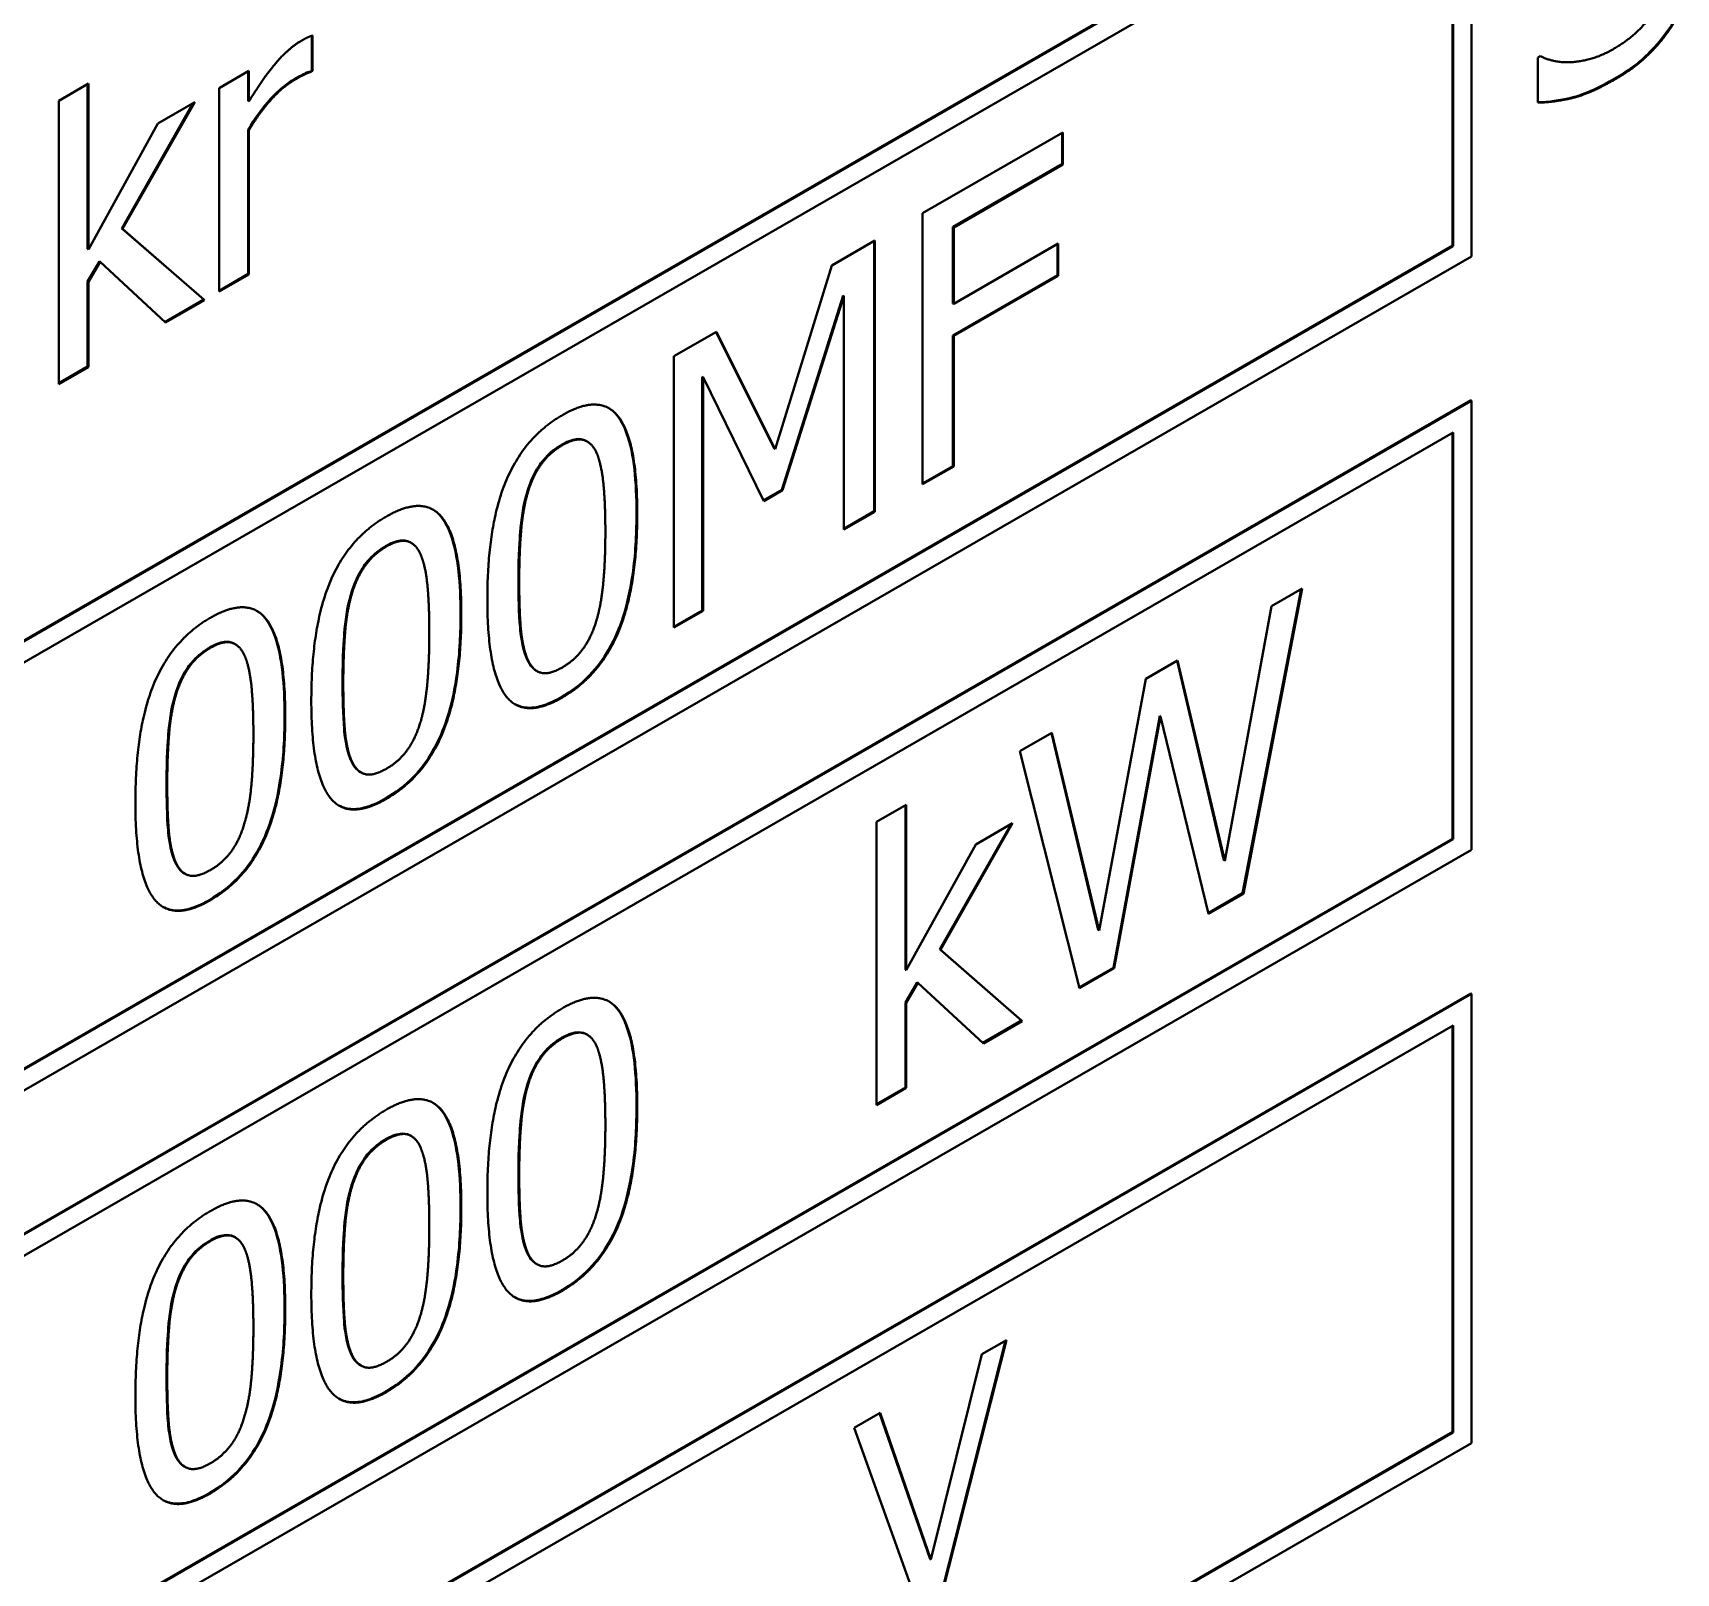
# Model space of a CAD drawing. Header units: inches. Extents: x 0 to 4752, y 0 to 3360.
# Drawn here: x 4291.81 to 4304.5, y 2282.62 to 2294.5 of the extents above; entities that cross this region are included whole.
import ezdxf

# ---------------------------------------------------------------- set-up
doc = ezdxf.new("R2010")
doc.units = ezdxf.units.IN
doc.header["$MEASUREMENT"] = 0
doc.layers.add('POWER SUPPLY CASE OUTLINE$0$가시적인 것(ISO)', color=3, linetype='Continuous', lineweight=40)
doc.layers.add('POWER SUPPLY CASE OUTLINE$0$가시적인 좁은 것(ISO)', color=3, linetype='Continuous', lineweight=35)

msp = doc.modelspace()

# ---------------------------------------------------------------- linework, layer by layer
at = {"layer": 'POWER SUPPLY CASE OUTLINE$0$가시적인 것(ISO)'}
for p, q in [((4270.951, 2277.841), (4302.912, 2296.247)), ((4302.918, 2296.243), (4270.956, 2277.838)), ((4302.918, 2292.777), (4302.918, 2296.243)), ((4271.098, 2277.756), (4302.776, 2295.998)), ((4302.77, 2292.862), (4302.77, 2295.995)), ((4302.776, 2295.998), (4302.776, 2292.859)), ((4293.965, 2294.482), (4293.965, 2294.213)), ((4293.971, 2294.484), (4293.971, 2294.21)), ((4303.43, 2294.315), (4303.448, 2294.325)), ((4303.43, 2293.966), (4303.43, 2294.315)), ((4293.251, 2294.078), (4293.48, 2294.21)), ((4293.474, 2294.207), (4293.474, 2293.979)), ((4293.48, 2294.21), (4293.48, 2293.976)), ((4293.965, 2294.213), (4293.954, 2294.206)), ((4293.954, 2294.206), (4293.959, 2294.203)), ((4293.971, 2294.21), (4293.959, 2294.203)), ((4293.965, 2294.213), (4293.971, 2294.21)), ((4292.011, 2293.98), (4292.24, 2294.112)), ((4292.234, 2294.108), (4292.234, 2292.836)), ((4292.24, 2294.112), (4292.24, 2292.833)), ((4293.251, 2292.508), (4293.251, 2294.078)), ((4292.011, 2291.794), (4292.011, 2293.98)), ((4293.05, 2293.963), (4292.498, 2292.995)), ((4293.062, 2293.969), (4292.504, 2292.992)), ((4292.777, 2293.805), (4293.062, 2293.969)), ((4293.474, 2293.979), (4293.48, 2293.976)), ((4292.24, 2292.833), (4292.777, 2293.805)), ((4293.474, 2293.757), (4293.48, 2293.754)), ((4293.474, 2293.757), (4293.474, 2292.643)), ((4293.48, 2293.754), (4293.48, 2292.639)), ((4298.679, 2293.113), (4299.762, 2293.736)), ((4299.756, 2293.733), (4299.756, 2293.492)), ((4299.762, 2293.736), (4299.762, 2293.488)), ((4299.756, 2293.492), (4298.914, 2293.007)), ((4299.762, 2293.488), (4298.92, 2293.003)), ((4299.756, 2293.492), (4299.762, 2293.488)), ((4298.679, 2291.02), (4298.679, 2293.113)), ((4292.498, 2292.995), (4293.131, 2292.445)), ((4292.498, 2292.995), (4292.504, 2292.992)), ((4292.504, 2292.992), (4293.136, 2292.442)), ((4297.978, 2292.709), (4298.312, 2292.901)), ((4298.307, 2292.898), (4298.307, 2290.812)), ((4298.312, 2292.901), (4298.312, 2290.808)), ((4298.914, 2293.007), (4298.914, 2292.416)), ((4298.914, 2293.007), (4298.92, 2293.003)), ((4298.92, 2293.003), (4298.92, 2292.413)), ((4270.956, 2274.372), (4302.918, 2292.777)), ((4271.098, 2274.623), (4302.77, 2292.862)), ((4302.776, 2292.859), (4271.098, 2274.617)), ((4292.234, 2292.836), (4292.24, 2292.833)), ((4298.92, 2292.413), (4299.726, 2292.878)), ((4299.721, 2292.875), (4299.721, 2292.633)), ((4299.726, 2292.878), (4299.726, 2292.63)), ((4302.77, 2292.862), (4302.776, 2292.859)), ((4292.325, 2292.739), (4292.234, 2292.585)), ((4292.331, 2292.736), (4292.24, 2292.582)), ((4292.325, 2292.739), (4292.331, 2292.736)), ((4292.836, 2292.268), (4292.331, 2292.736)), ((4293.474, 2292.643), (4293.251, 2292.514)), ((4293.474, 2292.643), (4293.48, 2292.639)), ((4297.541, 2291.292), (4297.978, 2292.709)), ((4292.234, 2292.585), (4292.234, 2291.929)), ((4292.234, 2292.585), (4292.24, 2292.582)), ((4292.24, 2292.582), (4292.24, 2291.925)), ((4293.48, 2292.639), (4293.251, 2292.508)), ((4299.721, 2292.633), (4298.914, 2292.169)), ((4299.726, 2292.63), (4298.92, 2292.166)), ((4299.721, 2292.633), (4299.726, 2292.63)), ((4293.131, 2292.445), (4292.831, 2292.272)), ((4293.136, 2292.442), (4292.836, 2292.268)), ((4293.131, 2292.445), (4293.136, 2292.442)), ((4298.066, 2292.476), (4297.594, 2290.978)), ((4298.072, 2292.473), (4297.599, 2290.975)), ((4298.066, 2292.476), (4298.072, 2292.473)), ((4298.072, 2290.67), (4298.072, 2292.473)), ((4298.914, 2292.416), (4298.92, 2292.413)), ((4296.76, 2292.008), (4297.089, 2292.197)), ((4297.086, 2292.195), (4297.535, 2291.295)), ((4297.089, 2292.197), (4297.541, 2291.292)), ((4298.914, 2292.169), (4298.914, 2291.161)), ((4298.914, 2292.169), (4298.92, 2292.166)), ((4298.92, 2292.166), (4298.92, 2291.158)), ((4296.76, 2289.915), (4296.76, 2292.008)), ((4292.234, 2291.929), (4292.011, 2291.8)), ((4292.24, 2291.925), (4292.011, 2291.794)), ((4292.234, 2291.929), (4292.24, 2291.925)), ((4296.979, 2291.85), (4296.985, 2291.847)), ((4296.979, 2291.85), (4296.979, 2290.047)), ((4296.985, 2291.847), (4296.985, 2290.044)), ((4297.453, 2290.89), (4296.985, 2291.847)), ((4283.961, 2280.755), (4302.912, 2291.668)), ((4302.918, 2291.665), (4283.967, 2280.752)), ((4302.912, 2291.668), (4302.918, 2291.665)), ((4302.918, 2288.199), (4302.918, 2291.665)), ((4284.108, 2280.67), (4302.776, 2291.42)), ((4302.77, 2288.284), (4302.77, 2291.417)), ((4302.776, 2291.42), (4302.776, 2288.281)), ((4296.085, 2291.354), (4296.091, 2291.35)), ((4297.535, 2291.295), (4297.541, 2291.292)), ((4298.914, 2291.161), (4298.679, 2291.026)), ((4298.92, 2291.158), (4298.679, 2291.02)), ((4298.914, 2291.161), (4298.92, 2291.158)), ((4297.594, 2290.978), (4297.45, 2290.895)), ((4297.599, 2290.975), (4297.453, 2290.89)), ((4297.594, 2290.978), (4297.599, 2290.975)), ((4298.307, 2290.812), (4298.072, 2290.676)), ((4298.312, 2290.808), (4298.072, 2290.67)), ((4298.307, 2290.812), (4298.312, 2290.808)), ((4294.727, 2290.571), (4294.733, 2290.568)), ((4301.603, 2290.21), (4301.15, 2287.863)), ((4301.61, 2290.215), (4301.156, 2287.86)), ((4301.374, 2290.079), (4301.61, 2290.215)), ((4296.979, 2290.047), (4296.76, 2289.921)), ((4296.985, 2290.044), (4296.76, 2289.915)), ((4296.979, 2290.047), (4296.985, 2290.044)), ((4301.012, 2288.114), (4301.374, 2290.079)), ((4293.369, 2289.789), (4293.374, 2289.786)), ((4300.403, 2289.519), (4300.648, 2289.66)), ((4300.644, 2289.658), (4301.006, 2288.118)), ((4300.648, 2289.66), (4301.012, 2288.114)), ((4295.698, 2289.581), (4295.704, 2289.578)), ((4300.042, 2287.576), (4300.403, 2289.519)), ((4300.512, 2289.232), (4300.154, 2287.289)), ((4300.517, 2289.229), (4300.159, 2287.286)), ((4300.512, 2289.232), (4300.517, 2289.229)), ((4300.886, 2287.704), (4300.517, 2289.229)), ((4299.43, 2288.959), (4299.678, 2289.102)), ((4299.674, 2289.1), (4300.036, 2287.58)), ((4299.678, 2289.102), (4300.042, 2287.576)), ((4299.892, 2287.132), (4299.43, 2288.959)), ((4294.34, 2288.799), (4294.345, 2288.796)), ((4298.324, 2288.416), (4298.553, 2288.547)), ((4298.548, 2288.544), (4298.548, 2287.272)), ((4298.553, 2288.547), (4298.553, 2287.269)), ((4298.324, 2286.229), (4298.324, 2288.416)), ((4299.363, 2288.398), (4298.812, 2287.431)), ((4299.375, 2288.405), (4298.817, 2287.427)), ((4299.09, 2288.241), (4299.375, 2288.405)), ((4284.108, 2277.537), (4302.77, 2288.284)), ((4302.776, 2288.281), (4284.108, 2277.531)), ((4298.553, 2287.269), (4299.09, 2288.241)), ((4302.77, 2288.284), (4302.776, 2288.281)), ((4283.967, 2277.286), (4302.918, 2288.199)), ((4301.006, 2288.118), (4301.012, 2288.114)), ((4292.981, 2288.017), (4292.987, 2288.014)), ((4301.15, 2287.863), (4300.884, 2287.71)), ((4301.156, 2287.86), (4300.886, 2287.704)), ((4301.15, 2287.863), (4301.156, 2287.86)), ((4300.036, 2287.58), (4300.042, 2287.576)), ((4298.812, 2287.431), (4298.817, 2287.427)), ((4298.812, 2287.431), (4299.444, 2286.881)), ((4298.817, 2287.427), (4299.449, 2286.877)), ((4298.548, 2287.272), (4298.553, 2287.269)), ((4300.154, 2287.289), (4299.891, 2287.138)), ((4300.159, 2287.286), (4299.892, 2287.132)), ((4300.154, 2287.289), (4300.159, 2287.286)), ((4283.961, 2276.177), (4302.912, 2287.09)), ((4302.918, 2287.087), (4283.967, 2276.174)), ((4298.638, 2287.175), (4298.548, 2287.021)), ((4298.644, 2287.172), (4298.553, 2287.018)), ((4298.638, 2287.175), (4298.644, 2287.172)), ((4299.149, 2286.704), (4298.644, 2287.172)), ((4302.912, 2287.09), (4302.918, 2287.087)), ((4302.918, 2283.62), (4302.918, 2287.087)), ((4298.548, 2287.021), (4298.553, 2287.018)), ((4298.548, 2287.021), (4298.548, 2286.364)), ((4298.553, 2287.018), (4298.553, 2286.361)), ((4284.108, 2276.092), (4302.776, 2286.842)), ((4299.444, 2286.881), (4299.144, 2286.708)), ((4299.449, 2286.877), (4299.149, 2286.704)), ((4299.444, 2286.881), (4299.449, 2286.877)), ((4302.77, 2283.706), (4302.77, 2286.839)), ((4302.776, 2286.842), (4302.776, 2283.702)), ((4296.085, 2286.775), (4296.091, 2286.772)), ((4298.548, 2286.364), (4298.324, 2286.236)), ((4298.553, 2286.361), (4298.324, 2286.229)), ((4298.548, 2286.364), (4298.553, 2286.361)), ((4294.727, 2285.993), (4294.733, 2285.99)), ((4293.369, 2285.211), (4293.374, 2285.208)), ((4295.698, 2285.003), (4295.704, 2285)), ((4299.32, 2284.411), (4298.835, 2282.503)), ((4299.328, 2284.415), (4298.84, 2282.499)), ((4299.136, 2284.305), (4299.328, 2284.415)), ((4298.744, 2282.721), (4299.136, 2284.305)), ((4294.34, 2284.221), (4294.345, 2284.218)), ((4298.151, 2283.737), (4298.352, 2283.853)), ((4298.348, 2283.851), (4298.739, 2282.724)), ((4298.352, 2283.853), (4298.744, 2282.721)), ((4284.108, 2272.959), (4302.77, 2283.706)), ((4302.776, 2283.702), (4284.108, 2272.952)), ((4298.638, 2282.383), (4298.151, 2283.737)), ((4302.77, 2283.706), (4302.776, 2283.702)), ((4283.967, 2272.707), (4302.918, 2283.62)), ((4292.981, 2283.439), (4292.987, 2283.435)), ((4298.739, 2282.724), (4298.744, 2282.721))]:
    msp.add_line(p, q, dxfattribs=at)
for points in [[(4304.007, 2294.376), (4304.206, 2294.491), (4304.41, 2294.8), (4304.41, 2294.957)], [(4304.496, 2294.607), (4304.41, 2294.466), (4304.19, 2294.241), (4304.024, 2294.145)], [(4293.48, 2293.976), (4293.604, 2294.176), (4293.791, 2294.389), (4293.879, 2294.44)], [(4293.879, 2294.44), (4293.914, 2294.46), (4293.949, 2294.477), (4293.971, 2294.484)], [(4303.448, 2294.325), (4303.566, 2294.265), (4303.867, 2294.296), (4304.007, 2294.376)], [(4293.959, 2294.203), (4293.933, 2294.196), (4293.876, 2294.167), (4293.836, 2294.144)], [(4293.836, 2294.144), (4293.744, 2294.091), (4293.562, 2293.892), (4293.48, 2293.754)], [(4304.024, 2294.145), (4303.828, 2294.032), (4303.552, 2293.968), (4303.43, 2293.966)], [(4295.899, 2291.554), (4296.197, 2291.726), (4296.477, 2291.344), (4296.477, 2290.798)], [(4295.32, 2290.13), (4295.32, 2290.696), (4295.603, 2291.383), (4295.899, 2291.554)], [(4295.899, 2291.322), (4295.798, 2291.263), (4295.667, 2291.078), (4295.629, 2290.946)], [(4296.165, 2291.258), (4296.128, 2291.343), (4296, 2291.38), (4295.899, 2291.322)], [(4296.231, 2290.656), (4296.231, 2290.872), (4296.201, 2291.172), (4296.165, 2291.258)], [(4295.629, 2290.946), (4295.593, 2290.818), (4295.566, 2290.477), (4295.566, 2290.272)], [(4293.961, 2289.348), (4293.961, 2289.914), (4294.244, 2290.601), (4294.541, 2290.772)], [(4294.541, 2290.772), (4294.839, 2290.943), (4295.119, 2290.562), (4295.119, 2290.016)], [(4296.477, 2290.798), (4296.477, 2290.235), (4296.194, 2289.545), (4295.899, 2289.375)], [(4296.166, 2289.981), (4296.201, 2290.105), (4296.231, 2290.441), (4296.231, 2290.656)], [(4294.541, 2290.54), (4294.44, 2290.481), (4294.309, 2290.296), (4294.271, 2290.164)], [(4294.806, 2290.475), (4294.77, 2290.561), (4294.642, 2290.598), (4294.541, 2290.54)], [(4294.872, 2289.874), (4294.872, 2290.089), (4294.843, 2290.39), (4294.806, 2290.475)], [(4295.566, 2290.272), (4295.566, 2290.051), (4295.59, 2289.77), (4295.628, 2289.676)], [(4294.271, 2290.164), (4294.234, 2290.036), (4294.208, 2289.695), (4294.208, 2289.49)], [(4295.899, 2289.375), (4295.6, 2289.202), (4295.32, 2289.579), (4295.32, 2290.13)], [(4292.603, 2288.565), (4292.603, 2289.132), (4292.886, 2289.819), (4293.182, 2289.99)], [(4293.182, 2289.99), (4293.48, 2290.161), (4293.76, 2289.78), (4293.76, 2289.234)], [(4295.119, 2290.016), (4295.119, 2289.453), (4294.836, 2288.762), (4294.541, 2288.592)], [(4295.899, 2289.607), (4295.999, 2289.665), (4296.129, 2289.85), (4296.166, 2289.981)], [(4294.808, 2289.199), (4294.843, 2289.323), (4294.872, 2289.659), (4294.872, 2289.874)], [(4293.182, 2289.757), (4293.081, 2289.699), (4292.951, 2289.514), (4292.912, 2289.381)], [(4293.448, 2289.693), (4293.411, 2289.779), (4293.284, 2289.816), (4293.182, 2289.757)], [(4293.514, 2289.092), (4293.514, 2289.307), (4293.485, 2289.607), (4293.448, 2289.693)], [(4295.628, 2289.676), (4295.663, 2289.588), (4295.794, 2289.546), (4295.899, 2289.607)], [(4294.208, 2289.49), (4294.208, 2289.269), (4294.231, 2288.987), (4294.269, 2288.894)], [(4292.912, 2289.381), (4292.876, 2289.253), (4292.849, 2288.913), (4292.849, 2288.707)], [(4294.541, 2288.592), (4294.241, 2288.42), (4293.961, 2288.796), (4293.961, 2289.348)], [(4293.76, 2289.234), (4293.76, 2288.671), (4293.477, 2287.98), (4293.182, 2287.81)], [(4293.449, 2288.417), (4293.485, 2288.541), (4293.514, 2288.876), (4293.514, 2289.092)], [(4294.541, 2288.825), (4294.641, 2288.882), (4294.771, 2289.068), (4294.808, 2289.199)], [(4294.269, 2288.894), (4294.305, 2288.806), (4294.435, 2288.764), (4294.541, 2288.825)], [(4292.849, 2288.707), (4292.849, 2288.487), (4292.873, 2288.205), (4292.911, 2288.112)], [(4293.182, 2287.81), (4292.883, 2287.638), (4292.603, 2288.014), (4292.603, 2288.565)], [(4293.182, 2288.043), (4293.282, 2288.1), (4293.413, 2288.285), (4293.449, 2288.417)], [(4292.911, 2288.112), (4292.946, 2288.024), (4293.077, 2287.982), (4293.182, 2288.043)], [(4295.32, 2285.552), (4295.32, 2286.118), (4295.603, 2286.805), (4295.899, 2286.976)], [(4295.899, 2286.976), (4296.197, 2287.147), (4296.477, 2286.766), (4296.477, 2286.22)], [(4295.899, 2286.744), (4295.798, 2286.685), (4295.667, 2286.5), (4295.629, 2286.368)], [(4296.165, 2286.679), (4296.128, 2286.765), (4296, 2286.802), (4295.899, 2286.744)], [(4296.231, 2286.078), (4296.231, 2286.293), (4296.201, 2286.594), (4296.165, 2286.679)], [(4295.629, 2286.368), (4295.593, 2286.24), (4295.566, 2285.899), (4295.566, 2285.694)], [(4293.961, 2284.769), (4293.961, 2285.336), (4294.244, 2286.023), (4294.541, 2286.194)], [(4294.541, 2286.194), (4294.839, 2286.365), (4295.119, 2285.984), (4295.119, 2285.438)], [(4296.477, 2286.22), (4296.477, 2285.657), (4296.194, 2284.966), (4295.899, 2284.796)], [(4296.166, 2285.403), (4296.201, 2285.527), (4296.231, 2285.863), (4296.231, 2286.078)], [(4294.541, 2285.961), (4294.44, 2285.903), (4294.309, 2285.718), (4294.271, 2285.585)], [(4294.806, 2285.897), (4294.77, 2285.983), (4294.642, 2286.02), (4294.541, 2285.961)], [(4294.872, 2285.296), (4294.872, 2285.511), (4294.843, 2285.811), (4294.806, 2285.897)], [(4295.566, 2285.694), (4295.566, 2285.473), (4295.59, 2285.191), (4295.628, 2285.098)], [(4294.271, 2285.585), (4294.234, 2285.457), (4294.208, 2285.117), (4294.208, 2284.911)], [(4295.899, 2284.796), (4295.6, 2284.624), (4295.32, 2285), (4295.32, 2285.552)], [(4292.603, 2283.987), (4292.603, 2284.554), (4292.886, 2285.241), (4293.182, 2285.411)], [(4293.182, 2285.411), (4293.48, 2285.583), (4293.76, 2285.201), (4293.76, 2284.655)], [(4295.119, 2285.438), (4295.119, 2284.875), (4294.836, 2284.184), (4294.541, 2284.014)], [(4294.808, 2284.621), (4294.843, 2284.745), (4294.872, 2285.08), (4294.872, 2285.296)], [(4295.899, 2285.029), (4295.999, 2285.086), (4296.129, 2285.272), (4296.166, 2285.403)], [(4293.182, 2285.179), (4293.081, 2285.121), (4292.951, 2284.935), (4292.912, 2284.803)], [(4293.448, 2285.115), (4293.411, 2285.201), (4293.284, 2285.237), (4293.182, 2285.179)], [(4293.514, 2284.513), (4293.514, 2284.729), (4293.485, 2285.029), (4293.448, 2285.115)], [(4295.628, 2285.098), (4295.663, 2285.01), (4295.794, 2284.968), (4295.899, 2285.029)], [(4294.208, 2284.911), (4294.208, 2284.691), (4294.231, 2284.409), (4294.269, 2284.316)], [(4292.912, 2284.803), (4292.876, 2284.675), (4292.849, 2284.334), (4292.849, 2284.129)], [(4293.76, 2284.655), (4293.76, 2284.092), (4293.477, 2283.402), (4293.182, 2283.232)], [(4294.541, 2284.014), (4294.241, 2283.842), (4293.961, 2284.218), (4293.961, 2284.769)], [(4294.541, 2284.247), (4294.641, 2284.304), (4294.771, 2284.489), (4294.808, 2284.621)], [(4293.449, 2283.839), (4293.485, 2283.962), (4293.514, 2284.298), (4293.514, 2284.513)], [(4294.269, 2284.316), (4294.305, 2284.228), (4294.435, 2284.186), (4294.541, 2284.247)], [(4292.849, 2284.129), (4292.849, 2283.909), (4292.873, 2283.627), (4292.911, 2283.534)], [(4293.182, 2283.232), (4292.883, 2283.06), (4292.603, 2283.436), (4292.603, 2283.987)], [(4293.182, 2283.464), (4293.282, 2283.522), (4293.413, 2283.707), (4293.449, 2283.839)], [(4292.911, 2283.534), (4292.946, 2283.445), (4293.077, 2283.404), (4293.182, 2283.464)]]:
    msp.add_open_spline(points, degree=2, dxfattribs=at)
for points, knots in [([(4304.491, 2294.61), (4304.409, 2294.476), (4304.331, 2294.394), (4304.213, 2294.273), (4304.116, 2294.205), (4304.018, 2294.148)], [-0.0751091, -0.0751091, -0.0751091, -0.0751091, -0.05175688, -0.05175688, 0, 0, 0, 0]), ([(4293.954, 2294.206), (4293.928, 2294.199), (4293.907, 2294.189), (4293.877, 2294.173), (4293.852, 2294.16), (4293.83, 2294.147)], [-0.01587489, -0.01587489, -0.01587489, -0.01587489, -0.01165002, -0.01165002, 0, 0, 0, 0]), ([(4293.83, 2294.147), (4293.799, 2294.129), (4293.769, 2294.107), (4293.703, 2294.053), (4293.672, 2294.022), (4293.582, 2293.924), (4293.525, 2293.843), (4293.474, 2293.757)], [-0.06491585, -0.06491585, -0.06491585, -0.06491585, -0.05221913, -0.05221913, -0.03753475, -0.03753475, 0, 0, 0, 0]), ([(4304.018, 2294.148), (4303.826, 2294.038), (4303.723, 2294.012), (4303.597, 2293.983), (4303.512, 2293.971), (4303.43, 2293.969)], [-0.07095246, -0.07095246, -0.07095246, -0.07095246, -0.04926714, -0.04926714, -0.00110911, -0.00110911, -0.00110911, -0.00110911]), ([(4296.257, 2291.608), (4296.265, 2291.603), (4296.273, 2291.597), (4296.311, 2291.568), (4296.356, 2291.521), (4296.453, 2291.255), (4296.471, 2291.032), (4296.471, 2290.801)], [-0.1967538, -0.1967538, -0.1967538, -0.1967538, -0.1778314, -0.1778314, -0.1056911, -0.1056911, 0, 0, 0, 0]), ([(4295.893, 2291.325), (4295.871, 2291.312), (4295.848, 2291.297), (4295.806, 2291.264), (4295.787, 2291.246), (4295.749, 2291.204), (4295.721, 2291.17), (4295.662, 2291.064), (4295.64, 2291.006), (4295.624, 2290.949)], [-0.08997993, -0.08997993, -0.08997993, -0.08997993, -0.06661875, -0.06661875, -0.04544513, -0.04544513, -0.02339217, -0.02339217, 0, 0, 0, 0]), ([(4296.085, 2291.354), (4296.085, 2291.354), (4296.084, 2291.355), (4296.055, 2291.37), (4296.029, 2291.371), (4295.972, 2291.364), (4295.932, 2291.347), (4295.893, 2291.325)], [-0.03284508, -0.03284508, -0.03284508, -0.03284508, -0.03244493, -0.03244493, -0.02060767, -0.02060767, 0, 0, 0, 0]), ([(4295.624, 2290.949), (4295.595, 2290.85), (4295.581, 2290.744), (4295.57, 2290.606), (4295.56, 2290.48), (4295.56, 2290.275)], [-0.2872609, -0.2872609, -0.2872609, -0.2872609, -0.0939422, -0.0939422, 0, 0, 0, 0]), ([(4294.898, 2290.826), (4294.907, 2290.821), (4294.915, 2290.815), (4294.952, 2290.785), (4294.998, 2290.738), (4295.094, 2290.472), (4295.113, 2290.25), (4295.113, 2290.019)], [-0.1967538, -0.1967538, -0.1967538, -0.1967538, -0.1778314, -0.1778314, -0.1056911, -0.1056911, 0, 0, 0, 0]), ([(4296.471, 2290.801), (4296.471, 2290.659), (4296.465, 2290.504), (4296.429, 2290.234), (4296.404, 2290.107), (4296.341, 2289.916), (4296.307, 2289.831), (4296.214, 2289.67), (4296.165, 2289.605), (4296.041, 2289.475), (4295.967, 2289.421), (4295.893, 2289.378)], [-0.2680321, -0.2680321, -0.2680321, -0.2680321, -0.1780903, -0.1780903, -0.1090851, -0.1090851, -0.0707526, -0.0707526, -0.0392192, -0.0392192, 0, 0, 0, 0]), ([(4294.535, 2290.543), (4294.513, 2290.53), (4294.49, 2290.515), (4294.448, 2290.481), (4294.428, 2290.463), (4294.39, 2290.422), (4294.363, 2290.388), (4294.304, 2290.282), (4294.282, 2290.224), (4294.265, 2290.167)], [-0.08997993, -0.08997993, -0.08997993, -0.08997993, -0.06661875, -0.06661875, -0.04544513, -0.04544513, -0.02339217, -0.02339217, 0, 0, 0, 0]), ([(4294.727, 2290.571), (4294.726, 2290.572), (4294.725, 2290.572), (4294.697, 2290.588), (4294.67, 2290.588), (4294.613, 2290.582), (4294.574, 2290.565), (4294.535, 2290.543)], [-0.03284508, -0.03284508, -0.03284508, -0.03284508, -0.03244493, -0.03244493, -0.02060767, -0.02060767, 0, 0, 0, 0]), ([(4295.56, 2290.275), (4295.56, 2290.159), (4295.563, 2290.025), (4295.576, 2289.869), (4295.586, 2289.769), (4295.622, 2289.68)], [-0.189822, -0.189822, -0.189822, -0.189822, -0.0541151, -0.0541151, 0, 0, 0, 0]), ([(4294.265, 2290.167), (4294.237, 2290.067), (4294.222, 2289.961), (4294.212, 2289.823), (4294.202, 2289.698), (4294.202, 2289.493)], [-0.2872609, -0.2872609, -0.2872609, -0.2872609, -0.0939422, -0.0939422, 0, 0, 0, 0]), ([(4293.54, 2290.043), (4293.548, 2290.038), (4293.556, 2290.033), (4293.594, 2290.003), (4293.64, 2289.956), (4293.736, 2289.69), (4293.755, 2289.467), (4293.755, 2289.237)], [-0.1967538, -0.1967538, -0.1967538, -0.1967538, -0.1778314, -0.1778314, -0.1056911, -0.1056911, 0, 0, 0, 0]), ([(4295.113, 2290.019), (4295.113, 2289.876), (4295.106, 2289.722), (4295.071, 2289.452), (4295.046, 2289.325), (4294.983, 2289.134), (4294.949, 2289.049), (4294.855, 2288.887), (4294.807, 2288.822), (4294.683, 2288.693), (4294.609, 2288.638), (4294.535, 2288.596)], [-0.2680321, -0.2680321, -0.2680321, -0.2680321, -0.1780903, -0.1780903, -0.1090851, -0.1090851, -0.0707526, -0.0707526, -0.0392192, -0.0392192, 0, 0, 0, 0]), ([(4293.177, 2289.761), (4293.154, 2289.748), (4293.132, 2289.733), (4293.09, 2289.699), (4293.07, 2289.681), (4293.032, 2289.64), (4293.004, 2289.606), (4292.945, 2289.5), (4292.923, 2289.441), (4292.907, 2289.385)], [-0.08997993, -0.08997993, -0.08997993, -0.08997993, -0.06661875, -0.06661875, -0.04544513, -0.04544513, -0.02339217, -0.02339217, 0, 0, 0, 0]), ([(4293.369, 2289.789), (4293.368, 2289.79), (4293.367, 2289.79), (4293.338, 2289.806), (4293.312, 2289.806), (4293.255, 2289.799), (4293.216, 2289.783), (4293.177, 2289.761)], [-0.03284508, -0.03284508, -0.03284508, -0.03284508, -0.03244493, -0.03244493, -0.02060767, -0.02060767, 0, 0, 0, 0]), ([(4295.622, 2289.68), (4295.631, 2289.657), (4295.643, 2289.636), (4295.668, 2289.603), (4295.682, 2289.59), (4295.698, 2289.581)], [-0.0500509, -0.0500509, -0.0500509, -0.0500509, -0.04141394, -0.04141394, -0.03402, -0.03402, -0.03402, -0.03402]), ([(4294.202, 2289.493), (4294.202, 2289.376), (4294.205, 2289.243), (4294.218, 2289.087), (4294.227, 2288.987), (4294.264, 2288.897)], [-0.189822, -0.189822, -0.189822, -0.189822, -0.0541151, -0.0541151, 0, 0, 0, 0]), ([(4292.907, 2289.385), (4292.878, 2289.285), (4292.864, 2289.179), (4292.853, 2289.041), (4292.844, 2288.915), (4292.844, 2288.711)], [-0.2872609, -0.2872609, -0.2872609, -0.2872609, -0.0939422, -0.0939422, 0, 0, 0, 0]), ([(4295.893, 2289.378), (4295.848, 2289.352), (4295.801, 2289.33), (4295.716, 2289.302), (4295.676, 2289.295), (4295.599, 2289.296), (4295.564, 2289.306), (4295.533, 2289.323)], [-0.4075803, -0.4075803, -0.4075803, -0.4075803, -0.3359098, -0.3359098, -0.270443, -0.270443, -0.2011203, -0.2011203, -0.2011203, -0.2011203]), ([(4293.755, 2289.237), (4293.755, 2289.094), (4293.748, 2288.94), (4293.712, 2288.67), (4293.688, 2288.543), (4293.624, 2288.352), (4293.591, 2288.266), (4293.497, 2288.105), (4293.448, 2288.04), (4293.324, 2287.911), (4293.251, 2287.856), (4293.177, 2287.813)], [-0.2680321, -0.2680321, -0.2680321, -0.2680321, -0.1780903, -0.1780903, -0.1090851, -0.1090851, -0.0707526, -0.0707526, -0.0392192, -0.0392192, 0, 0, 0, 0]), ([(4294.264, 2288.897), (4294.273, 2288.874), (4294.284, 2288.853), (4294.31, 2288.821), (4294.324, 2288.808), (4294.34, 2288.799)], [-0.0500509, -0.0500509, -0.0500509, -0.0500509, -0.04141394, -0.04141394, -0.03402, -0.03402, -0.03402, -0.03402]), ([(4292.844, 2288.711), (4292.844, 2288.594), (4292.846, 2288.461), (4292.859, 2288.305), (4292.869, 2288.204), (4292.905, 2288.115)], [-0.189822, -0.189822, -0.189822, -0.189822, -0.0541151, -0.0541151, 0, 0, 0, 0]), ([(4294.535, 2288.596), (4294.489, 2288.569), (4294.443, 2288.547), (4294.357, 2288.52), (4294.318, 2288.513), (4294.241, 2288.514), (4294.205, 2288.523), (4294.174, 2288.541)], [-0.4075803, -0.4075803, -0.4075803, -0.4075803, -0.3359098, -0.3359098, -0.270443, -0.270443, -0.2011203, -0.2011203, -0.2011203, -0.2011203]), ([(4292.905, 2288.115), (4292.915, 2288.092), (4292.926, 2288.071), (4292.952, 2288.038), (4292.965, 2288.026), (4292.981, 2288.017)], [-0.0500509, -0.0500509, -0.0500509, -0.0500509, -0.04141394, -0.04141394, -0.03402, -0.03402, -0.03402, -0.03402]), ([(4293.177, 2287.813), (4293.131, 2287.787), (4293.085, 2287.765), (4292.999, 2287.737), (4292.959, 2287.73), (4292.882, 2287.732), (4292.847, 2287.741), (4292.816, 2287.759)], [-0.4075803, -0.4075803, -0.4075803, -0.4075803, -0.3359098, -0.3359098, -0.270443, -0.270443, -0.2011203, -0.2011203, -0.2011203, -0.2011203]), ([(4296.257, 2287.03), (4296.265, 2287.025), (4296.273, 2287.019), (4296.311, 2286.989), (4296.356, 2286.942), (4296.453, 2286.676), (4296.471, 2286.454), (4296.471, 2286.223)], [-0.1967538, -0.1967538, -0.1967538, -0.1967538, -0.1778314, -0.1778314, -0.1056911, -0.1056911, 0, 0, 0, 0]), ([(4295.893, 2286.747), (4295.871, 2286.734), (4295.848, 2286.719), (4295.806, 2286.685), (4295.787, 2286.667), (4295.749, 2286.626), (4295.721, 2286.592), (4295.662, 2286.486), (4295.64, 2286.428), (4295.624, 2286.371)], [-0.08997993, -0.08997993, -0.08997993, -0.08997993, -0.06661875, -0.06661875, -0.04544513, -0.04544513, -0.02339217, -0.02339217, 0, 0, 0, 0]), ([(4296.085, 2286.775), (4296.085, 2286.776), (4296.084, 2286.776), (4296.055, 2286.792), (4296.029, 2286.792), (4295.972, 2286.786), (4295.932, 2286.769), (4295.893, 2286.747)], [-0.03284508, -0.03284508, -0.03284508, -0.03284508, -0.03244493, -0.03244493, -0.02060767, -0.02060767, 0, 0, 0, 0]), ([(4295.624, 2286.371), (4295.595, 2286.271), (4295.581, 2286.165), (4295.57, 2286.027), (4295.56, 2285.902), (4295.56, 2285.697)], [-0.2872609, -0.2872609, -0.2872609, -0.2872609, -0.0939422, -0.0939422, 0, 0, 0, 0]), ([(4294.898, 2286.247), (4294.907, 2286.242), (4294.915, 2286.237), (4294.952, 2286.207), (4294.998, 2286.16), (4295.094, 2285.894), (4295.113, 2285.671), (4295.113, 2285.441)], [-0.1967538, -0.1967538, -0.1967538, -0.1967538, -0.1778314, -0.1778314, -0.1056911, -0.1056911, 0, 0, 0, 0]), ([(4296.471, 2286.223), (4296.471, 2286.08), (4296.465, 2285.926), (4296.429, 2285.656), (4296.404, 2285.529), (4296.341, 2285.338), (4296.307, 2285.252), (4296.214, 2285.091), (4296.165, 2285.026), (4296.041, 2284.897), (4295.967, 2284.842), (4295.893, 2284.8)], [-0.2680321, -0.2680321, -0.2680321, -0.2680321, -0.1780903, -0.1780903, -0.1090851, -0.1090851, -0.0707526, -0.0707526, -0.0392192, -0.0392192, 0, 0, 0, 0]), ([(4294.535, 2285.965), (4294.513, 2285.952), (4294.49, 2285.937), (4294.448, 2285.903), (4294.428, 2285.885), (4294.39, 2285.844), (4294.363, 2285.81), (4294.304, 2285.704), (4294.282, 2285.645), (4294.265, 2285.589)], [-0.08997993, -0.08997993, -0.08997993, -0.08997993, -0.06661875, -0.06661875, -0.04544513, -0.04544513, -0.02339217, -0.02339217, 0, 0, 0, 0]), ([(4294.727, 2285.993), (4294.726, 2285.994), (4294.725, 2285.994), (4294.697, 2286.009), (4294.67, 2286.01), (4294.613, 2286.003), (4294.574, 2285.987), (4294.535, 2285.965)], [-0.03284508, -0.03284508, -0.03284508, -0.03284508, -0.03244493, -0.03244493, -0.02060767, -0.02060767, 0, 0, 0, 0]), ([(4295.56, 2285.697), (4295.56, 2285.58), (4295.563, 2285.447), (4295.576, 2285.291), (4295.586, 2285.191), (4295.622, 2285.101)], [-0.189822, -0.189822, -0.189822, -0.189822, -0.0541151, -0.0541151, 0, 0, 0, 0]), ([(4294.265, 2285.589), (4294.237, 2285.489), (4294.222, 2285.383), (4294.212, 2285.245), (4294.202, 2285.119), (4294.202, 2284.915)], [-0.2872609, -0.2872609, -0.2872609, -0.2872609, -0.0939422, -0.0939422, 0, 0, 0, 0]), ([(4293.54, 2285.465), (4293.548, 2285.46), (4293.556, 2285.455), (4293.594, 2285.425), (4293.64, 2285.378), (4293.736, 2285.112), (4293.755, 2284.889), (4293.755, 2284.659)], [-0.1967538, -0.1967538, -0.1967538, -0.1967538, -0.1778314, -0.1778314, -0.1056911, -0.1056911, 0, 0, 0, 0]), ([(4295.113, 2285.441), (4295.113, 2285.298), (4295.106, 2285.144), (4295.071, 2284.874), (4295.046, 2284.747), (4294.983, 2284.556), (4294.949, 2284.47), (4294.855, 2284.309), (4294.807, 2284.244), (4294.683, 2284.115), (4294.609, 2284.06), (4294.535, 2284.017)], [-0.2680321, -0.2680321, -0.2680321, -0.2680321, -0.1780903, -0.1780903, -0.1090851, -0.1090851, -0.0707526, -0.0707526, -0.0392192, -0.0392192, 0, 0, 0, 0]), ([(4293.177, 2285.182), (4293.154, 2285.169), (4293.132, 2285.154), (4293.09, 2285.121), (4293.07, 2285.103), (4293.032, 2285.061), (4293.004, 2285.027), (4292.945, 2284.921), (4292.923, 2284.863), (4292.907, 2284.806)], [-0.08997993, -0.08997993, -0.08997993, -0.08997993, -0.06661875, -0.06661875, -0.04544513, -0.04544513, -0.02339217, -0.02339217, 0, 0, 0, 0]), ([(4293.369, 2285.211), (4293.368, 2285.211), (4293.367, 2285.212), (4293.338, 2285.227), (4293.312, 2285.228), (4293.255, 2285.221), (4293.216, 2285.205), (4293.177, 2285.182)], [-0.03284508, -0.03284508, -0.03284508, -0.03284508, -0.03244493, -0.03244493, -0.02060767, -0.02060767, 0, 0, 0, 0]), ([(4295.622, 2285.101), (4295.631, 2285.078), (4295.643, 2285.057), (4295.668, 2285.025), (4295.682, 2285.012), (4295.698, 2285.003)], [-0.0500509, -0.0500509, -0.0500509, -0.0500509, -0.04141394, -0.04141394, -0.03402, -0.03402, -0.03402, -0.03402]), ([(4294.202, 2284.915), (4294.202, 2284.798), (4294.205, 2284.665), (4294.218, 2284.509), (4294.227, 2284.408), (4294.264, 2284.319)], [-0.189822, -0.189822, -0.189822, -0.189822, -0.0541151, -0.0541151, 0, 0, 0, 0]), ([(4292.907, 2284.806), (4292.878, 2284.707), (4292.864, 2284.601), (4292.853, 2284.463), (4292.844, 2284.337), (4292.844, 2284.132)], [-0.2872609, -0.2872609, -0.2872609, -0.2872609, -0.0939422, -0.0939422, 0, 0, 0, 0]), ([(4295.893, 2284.8), (4295.848, 2284.773), (4295.801, 2284.751), (4295.716, 2284.724), (4295.676, 2284.717), (4295.599, 2284.718), (4295.564, 2284.727), (4295.533, 2284.745)], [-0.4075803, -0.4075803, -0.4075803, -0.4075803, -0.3359098, -0.3359098, -0.270443, -0.270443, -0.2011203, -0.2011203, -0.2011203, -0.2011203]), ([(4293.755, 2284.659), (4293.755, 2284.516), (4293.748, 2284.361), (4293.712, 2284.092), (4293.688, 2283.964), (4293.624, 2283.774), (4293.591, 2283.688), (4293.497, 2283.527), (4293.448, 2283.462), (4293.324, 2283.333), (4293.251, 2283.278), (4293.177, 2283.235)], [-0.2680321, -0.2680321, -0.2680321, -0.2680321, -0.1780903, -0.1780903, -0.1090851, -0.1090851, -0.0707526, -0.0707526, -0.0392192, -0.0392192, 0, 0, 0, 0]), ([(4294.264, 2284.319), (4294.273, 2284.296), (4294.284, 2284.275), (4294.31, 2284.242), (4294.324, 2284.23), (4294.34, 2284.221)], [-0.0500509, -0.0500509, -0.0500509, -0.0500509, -0.04141394, -0.04141394, -0.03402, -0.03402, -0.03402, -0.03402]), ([(4292.844, 2284.132), (4292.844, 2284.016), (4292.846, 2283.882), (4292.859, 2283.727), (4292.869, 2283.626), (4292.905, 2283.537)], [-0.189822, -0.189822, -0.189822, -0.189822, -0.0541151, -0.0541151, 0, 0, 0, 0]), ([(4294.535, 2284.017), (4294.489, 2283.991), (4294.443, 2283.969), (4294.357, 2283.941), (4294.318, 2283.934), (4294.241, 2283.936), (4294.205, 2283.945), (4294.174, 2283.963)], [-0.4075803, -0.4075803, -0.4075803, -0.4075803, -0.3359098, -0.3359098, -0.270443, -0.270443, -0.2011203, -0.2011203, -0.2011203, -0.2011203]), ([(4292.905, 2283.537), (4292.915, 2283.514), (4292.926, 2283.493), (4292.952, 2283.46), (4292.965, 2283.448), (4292.981, 2283.439)], [-0.0500509, -0.0500509, -0.0500509, -0.0500509, -0.04141394, -0.04141394, -0.03402, -0.03402, -0.03402, -0.03402]), ([(4293.177, 2283.235), (4293.131, 2283.209), (4293.085, 2283.187), (4292.999, 2283.159), (4292.959, 2283.152), (4292.882, 2283.154), (4292.847, 2283.163), (4292.816, 2283.18)], [-0.4075803, -0.4075803, -0.4075803, -0.4075803, -0.3359098, -0.3359098, -0.270443, -0.270443, -0.2011203, -0.2011203, -0.2011203, -0.2011203])]:
    msp.add_open_spline(points, degree=3, knots=knots, dxfattribs=at)
at = {"layer": 'POWER SUPPLY CASE OUTLINE$0$가시적인 좁은 것(ISO)'}
for p, q in [((4293.83, 2294.147), (4293.836, 2294.144)), ((4304.018, 2294.148), (4304.024, 2294.145)), ((4295.893, 2291.325), (4295.899, 2291.322)), ((4295.624, 2290.949), (4295.629, 2290.946)), ((4296.471, 2290.801), (4296.477, 2290.798)), ((4294.535, 2290.543), (4294.541, 2290.54)), ((4295.56, 2290.275), (4295.566, 2290.272)), ((4294.265, 2290.167), (4294.271, 2290.164)), ((4295.113, 2290.019), (4295.119, 2290.016)), ((4293.177, 2289.761), (4293.182, 2289.757)), ((4295.622, 2289.68), (4295.628, 2289.676)), ((4294.202, 2289.493), (4294.208, 2289.49)), ((4292.907, 2289.385), (4292.912, 2289.381)), ((4295.893, 2289.378), (4295.899, 2289.375)), ((4293.755, 2289.237), (4293.76, 2289.234)), ((4294.264, 2288.897), (4294.269, 2288.894)), ((4292.844, 2288.711), (4292.849, 2288.707)), ((4294.535, 2288.596), (4294.541, 2288.592)), ((4292.905, 2288.115), (4292.911, 2288.112)), ((4293.177, 2287.813), (4293.182, 2287.81)), ((4295.893, 2286.747), (4295.899, 2286.744)), ((4295.624, 2286.371), (4295.629, 2286.368)), ((4296.471, 2286.223), (4296.477, 2286.22)), ((4294.535, 2285.965), (4294.541, 2285.961)), ((4295.56, 2285.697), (4295.566, 2285.694)), ((4294.265, 2285.589), (4294.271, 2285.585)), ((4295.113, 2285.441), (4295.119, 2285.438)), ((4293.177, 2285.182), (4293.182, 2285.179)), ((4295.622, 2285.101), (4295.628, 2285.098)), ((4294.202, 2284.915), (4294.208, 2284.911)), ((4292.907, 2284.806), (4292.912, 2284.803)), ((4295.893, 2284.8), (4295.899, 2284.796)), ((4293.755, 2284.659), (4293.76, 2284.655)), ((4294.264, 2284.319), (4294.269, 2284.316)), ((4292.844, 2284.132), (4292.849, 2284.129)), ((4294.535, 2284.017), (4294.541, 2284.014)), ((4292.905, 2283.537), (4292.911, 2283.534)), ((4293.177, 2283.235), (4293.182, 2283.232))]:
    msp.add_line(p, q, dxfattribs=at)

doc.saveas('drawing.dxf')
